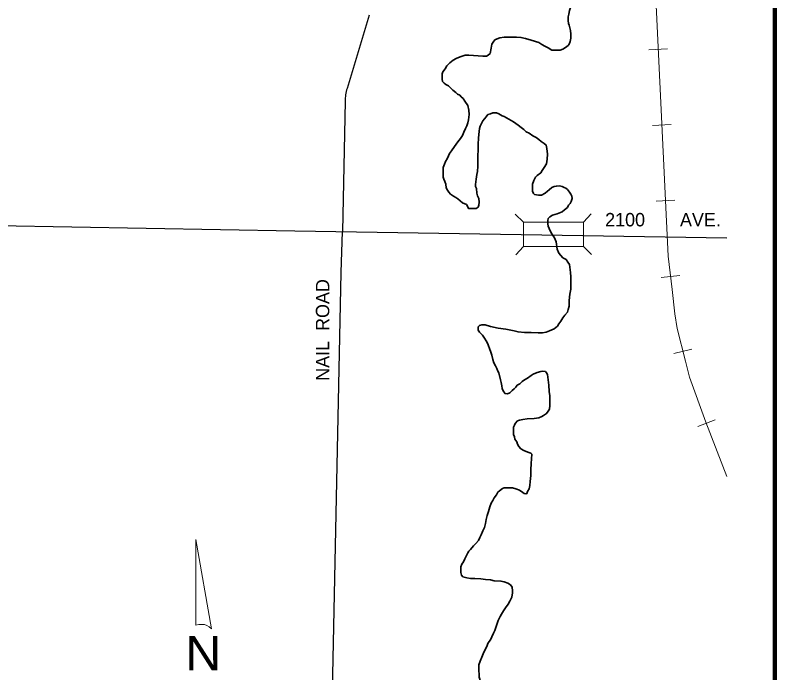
# Model space of a CAD drawing. Extents: x 149.11 to 153.06, y 38.56 to 42.5.
# Drawn here: x 152.244 to 152.994, y 39.926 to 40.576 of the extents above; entities that cross this region are included whole.
import ezdxf
from ezdxf.enums import TextEntityAlignment as Align

# ---------------------------------------------------------------- set-up
doc = ezdxf.new("R2010")
doc.units = 0
doc.header["$LTSCALE"] = 0.006
doc.linetypes.add('MEDIUM_DASHED', pattern=[4.5, 3, -1.5])
for name, color, linetype, lineweight in [('14', 7, 'Continuous', 25), ('15', 7, 'MEDIUM_DASHED', 13), ('17', 7, 'Continuous', 13), ('21', 7, 'Continuous', 25), ('25', 7, 'Continuous', 35), ('48', 7, 'Continuous', 106), ('51', 7, 'Continuous', 13)]:
    doc.layers.add(name, color=color, linetype=linetype, lineweight=lineweight)
doc.layers.add('49', color=7, linetype='Continuous')

msp = doc.modelspace()

# ---------------------------------------------------------------- linework, layer by layer
at = {"layer": '14'}
for p, q in [((152.593561, 40.576326), (152.57178, 40.503977)), ((152.569697, 40.491288), (152.567235, 40.362689)), ((151.628977, 40.379356), (152.520076, 40.363258)), ((152.520076, 40.363258), (152.94678, 40.356439)), ((152.565909, 40.322159), (152.567235, 40.362689)), ((152.546591, 39.385606), (152.565909, 40.322159))]:
    msp.add_line(p, q, dxfattribs=at)
msp.add_arc((152.617076, 40.490327), 0.047349, 163.22726, 178.8589, dxfattribs=at)
at = {"layer": '15'}
msp.add_line((152.574053, 40.705303), (152.570455, 40.523864), dxfattribs=at)
at = {"layer": '17'}
for p, q in [((152.888258, 40.543182), (152.869886, 40.542235)), ((152.891856, 40.468182), (152.873485, 40.467235)), ((152.895455, 40.393371), (152.877083, 40.392424)), ((152.900379, 40.319129), (152.882008, 40.317045)), ((152.912311, 40.246402), (152.894508, 40.242045)), ((152.935227, 40.176326), (152.918182, 40.169697))]:
    msp.add_line(p, q, dxfattribs=at)
for points in [[(152.869886, 40.659091), (152.873485, 40.641667), (152.875568, 40.613826), (152.888826, 40.338068), (152.892614, 40.305303)], [(152.875568, 40.613826), (152.888826, 40.338068), (152.892614, 40.305303), (152.895455, 40.281061), (152.897727, 40.266667), (152.905871, 40.23428), (152.910038, 40.218561), (152.926136, 40.174242), (152.94678, 40.120455)], [(152.892614, 40.305303), (152.895455, 40.281061), (152.897727, 40.266667)], [(152.897727, 40.266667), (152.905871, 40.23428), (152.910038, 40.218561), (152.926136, 40.174242), (152.94678, 40.120455)]]:
    msp.add_lwpolyline(points, dxfattribs=at)
at = {"layer": '21'}
for p, q in [((152.746023, 40.37178), (152.737879, 40.379545)), ((152.812879, 40.379924), (152.805114, 40.37178)), ((152.746023, 40.347727), (152.738258, 40.339583)), ((152.813258, 40.339962), (152.805114, 40.347727))]:
    msp.add_line(p, q, dxfattribs=at)
at = {"layer": '21', "lineweight": 13}
msp.add_lwpolyline([(152.746023, 40.347727), (152.805114, 40.347727), (152.805114, 40.37178), (152.746023, 40.37178)], close=True, dxfattribs=at)
at = {"layer": '25'}
for points in [[(152.79053, 40.567992), (152.790152, 40.571212), (152.790152, 40.574621), (152.79072, 40.577462), (152.791477, 40.581061), (152.792803, 40.585038), (152.793939, 40.588826), (152.794886, 40.593561), (152.794508, 40.596402)], [(152.760985, 40.549242), (152.764205, 40.547348), (152.766856, 40.545644), (152.770455, 40.544129), (152.773864, 40.541667), (152.776515, 40.541667), (152.782008, 40.541667), (152.784848, 40.542614), (152.787311, 40.544318), (152.790152, 40.546402), (152.791098, 40.547538), (152.792045, 40.550379), (152.792614, 40.553598), (152.792803, 40.557576), (152.792235, 40.561174), (152.790909, 40.566477), (152.79053, 40.567992)], [(152.712879, 40.538636), (152.714015, 40.54375), (152.714583, 40.547538), (152.716098, 40.549811), (152.717803, 40.551894), (152.719886, 40.552841), (152.722538, 40.553977), (152.726894, 40.554545), (152.733144, 40.554735)], [(152.733144, 40.554735), (152.739015, 40.554735), (152.743371, 40.554356), (152.747917, 40.553409), (152.753598, 40.551705), (152.760985, 40.549242)], [(152.691856, 40.536932), (152.705871, 40.535795), (152.70928, 40.535985), (152.711174, 40.536932), (152.712879, 40.538636)], [(152.66572, 40.518371), (152.666288, 40.520265), (152.668561, 40.523295), (152.670265, 40.526326), (152.673106, 40.529167), (152.676515, 40.532008), (152.679545, 40.533523), (152.683523, 40.535227), (152.688258, 40.536742), (152.691856, 40.536932)], [(152.688068, 40.491288), (152.686364, 40.494129), (152.68447, 40.495644), (152.682955, 40.497159), (152.680682, 40.498295), (152.678977, 40.5), (152.676136, 40.502083), (152.674053, 40.504356), (152.67197, 40.506439), (152.669129, 40.507765), (152.667614, 40.50928), (152.666098, 40.510795), (152.66572, 40.513258), (152.66572, 40.518371)], [(152.688636, 40.464394), (152.690152, 40.466856), (152.691098, 40.470076), (152.691667, 40.472917), (152.692424, 40.47822), (152.692045, 40.482386), (152.691098, 40.487121), (152.688068, 40.491288)], [(152.743561, 40.465341), (152.74053, 40.467614), (152.736174, 40.470833), (152.733712, 40.472348), (152.731629, 40.473674), (152.729167, 40.474811), (152.726894, 40.476136), (152.725, 40.476894), (152.721591, 40.478788), (152.719129, 40.479924), (152.71553, 40.479924), (152.713258, 40.478977), (152.710606, 40.47803)], [(152.710606, 40.47803), (152.709091, 40.475947), (152.707386, 40.474053), (152.705682, 40.47197), (152.704356, 40.469318), (152.70322, 40.466667), (152.702652, 40.464205), (152.702083, 40.461364), (152.701515, 40.455114)], [(152.67197, 40.437311), (152.672917, 40.439773), (152.675, 40.442424), (152.677652, 40.446402), (152.681061, 40.451136), (152.683712, 40.454356), (152.685795, 40.457386), (152.687121, 40.460795), (152.688636, 40.464394)], [(152.768939, 40.444697), (152.768182, 40.447917), (152.766477, 40.449621), (152.763447, 40.451515), (152.761174, 40.453598), (152.758333, 40.455303), (152.755303, 40.457008), (152.751515, 40.459659), (152.748674, 40.461174), (152.746212, 40.463258), (152.743561, 40.465341)], [(152.701515, 40.455114), (152.701326, 40.448674), (152.700947, 40.432008)], [(152.75947, 40.417803), (152.763068, 40.420644), (152.764394, 40.422917), (152.766288, 40.425758), (152.768561, 40.429356), (152.769318, 40.433902), (152.769508, 40.438826), (152.768939, 40.444697)], [(152.669129, 40.40928), (152.668182, 40.412121), (152.667424, 40.414205), (152.666667, 40.416098), (152.666477, 40.419129), (152.666477, 40.422917), (152.666667, 40.425758), (152.667803, 40.429167), (152.668939, 40.431818), (152.670644, 40.43428), (152.67197, 40.437311)], [(152.700947, 40.432008), (152.700758, 40.427273), (152.700379, 40.42178), (152.7, 40.41875), (152.699242, 40.414205), (152.698674, 40.408902)], [(152.756629, 40.399432), (152.755682, 40.400189), (152.754924, 40.402273), (152.754924, 40.40947), (152.756061, 40.413068), (152.757955, 40.416288), (152.75947, 40.417803)], [(152.685606, 40.390909), (152.683523, 40.392803), (152.681061, 40.394697), (152.678977, 40.396023), (152.676894, 40.397348), (152.673864, 40.399621), (152.672348, 40.401326), (152.671023, 40.403409), (152.669697, 40.405871), (152.669129, 40.40928)], [(152.698674, 40.408902), (152.698674, 40.407008), (152.699432, 40.404924), (152.7, 40.400568), (152.700568, 40.397727), (152.701705, 40.395076), (152.702083, 40.391667), (152.701705, 40.388447), (152.701326, 40.386742), (152.699053, 40.385417), (152.695644, 40.385227), (152.691667, 40.385227), (152.69053, 40.3875), (152.689583, 40.389205), (152.685606, 40.390909)], [(152.792045, 40.390341), (152.792992, 40.392235), (152.793939, 40.395076), (152.793561, 40.397538), (152.792803, 40.399621), (152.791477, 40.401326), (152.789394, 40.404167), (152.787879, 40.405303), (152.786174, 40.406061), (152.78428, 40.407008), (152.781629, 40.407576), (152.778409, 40.407386), (152.776326, 40.407008), (152.774053, 40.406061), (152.771402, 40.403788), (152.769508, 40.402273), (152.767235, 40.400379), (152.763636, 40.398485)], [(152.763636, 40.398485), (152.760795, 40.398485), (152.758902, 40.398674), (152.756818, 40.399242), (152.756629, 40.399432)], [(152.771212, 40.36553), (152.770455, 40.367803), (152.770076, 40.370265), (152.769886, 40.373295), (152.770455, 40.375379), (152.77197, 40.377083), (152.774621, 40.378598), (152.779356, 40.379924), (152.784091, 40.382008), (152.786553, 40.383902), (152.789394, 40.386364), (152.79053, 40.388447), (152.792045, 40.390341)], [(152.784848, 40.336553), (152.780871, 40.341098), (152.779167, 40.345076), (152.77822, 40.352273), (152.776515, 40.356439), (152.773295, 40.361174), (152.771212, 40.36553)], [(152.792614, 40.317614), (152.792235, 40.322159), (152.791856, 40.327273), (152.791288, 40.329924), (152.789583, 40.332386), (152.788068, 40.334848), (152.784848, 40.336553)], [(152.790909, 40.294508), (152.791667, 40.300568), (152.792614, 40.305682), (152.792614, 40.317614)], [(152.776136, 40.266288), (152.779545, 40.269129), (152.780871, 40.271212), (152.782765, 40.273864), (152.784848, 40.277273), (152.786932, 40.279735), (152.789394, 40.282765), (152.790152, 40.285606), (152.790909, 40.288826), (152.790909, 40.294508)], [(152.702652, 40.263068), (152.701326, 40.264962), (152.701136, 40.266667), (152.701326, 40.268182), (152.702652, 40.269508), (152.704735, 40.270455), (152.707955, 40.270265), (152.713447, 40.268561), (152.720833, 40.267045), (152.728409, 40.266098), (152.736742, 40.264394)], [(152.712311, 40.24697), (152.711364, 40.249621), (152.710606, 40.251515), (152.709091, 40.254545), (152.707386, 40.257197), (152.705303, 40.260038), (152.702652, 40.263068)], [(152.736742, 40.264394), (152.74053, 40.263258), (152.74678, 40.262879), (152.753409, 40.262689), (152.760417, 40.2625), (152.764583, 40.262311), (152.768371, 40.263068), (152.771591, 40.264394), (152.776136, 40.266288)], [(152.721591, 40.222917), (152.720644, 40.224432), (152.719508, 40.227083), (152.718371, 40.229924), (152.716667, 40.232765), (152.71553, 40.235985), (152.714773, 40.240341), (152.713826, 40.243182), (152.712311, 40.24697)], [(152.769697, 40.221212), (152.76875, 40.222917), (152.767614, 40.224053), (152.765152, 40.224432), (152.763068, 40.224242), (152.75947, 40.223295), (152.755492, 40.221591), (152.753409, 40.220265), (152.749811, 40.217614), (152.74697, 40.215909), (152.744508, 40.214205), (152.742235, 40.212121), (152.739773, 40.210795)], [(152.739773, 40.210795), (152.738258, 40.208712), (152.736742, 40.207008), (152.734848, 40.205303), (152.732386, 40.20322), (152.730303, 40.202083), (152.727841, 40.202462), (152.726326, 40.204545), (152.724811, 40.207386), (152.724432, 40.210038), (152.723864, 40.213258), (152.723106, 40.215909), (152.721591, 40.222917)], [(152.771212, 40.204356), (152.770833, 40.210795), (152.769697, 40.221212)], [(152.76572, 40.180682), (152.76875, 40.182576), (152.770265, 40.184848), (152.77178, 40.187121), (152.77197, 40.19053), (152.77197, 40.2), (152.771212, 40.204356)], [(152.740152, 40.175379), (152.741856, 40.176136), (152.745265, 40.176705), (152.749621, 40.177273), (152.756439, 40.177841), (152.760985, 40.178409), (152.764015, 40.179735), (152.76572, 40.180682)], [(152.737311, 40.157386), (152.736932, 40.159659), (152.736174, 40.161932), (152.735985, 40.165152), (152.736174, 40.169129), (152.736932, 40.171212), (152.737879, 40.172727), (152.740152, 40.175379)], [(152.754167, 40.142424), (152.75303, 40.143371), (152.751326, 40.144129), (152.748674, 40.145076), (152.746402, 40.146023), (152.743371, 40.147917), (152.741288, 40.15), (152.740152, 40.152273), (152.739205, 40.154545), (152.737311, 40.157386)], [(152.75303, 40.121402), (152.75322, 40.126894), (152.753598, 40.133144), (152.754167, 40.142424)], [(152.745265, 40.104735), (152.746591, 40.103788), (152.748106, 40.103409), (152.749242, 40.103788), (152.75, 40.105492), (152.751515, 40.108333), (152.752083, 40.111553), (152.752462, 40.115341), (152.75303, 40.121402)], [(152.712689, 40.090341), (152.714015, 40.093939), (152.71572, 40.096591), (152.717045, 40.099432), (152.719129, 40.102462), (152.720644, 40.104924), (152.722159, 40.10625), (152.725189, 40.108523), (152.726705, 40.109091), (152.735227, 40.109091), (152.738258, 40.108333), (152.742045, 40.106818), (152.745265, 40.104735)], [(152.704167, 40.062689), (152.705871, 40.066856), (152.707386, 40.070076), (152.708333, 40.074053), (152.709091, 40.077841), (152.710038, 40.081818), (152.711364, 40.085795), (152.712689, 40.090341)], [(152.693561, 40.048295), (152.696591, 40.051894), (152.698864, 40.054167), (152.701515, 40.057197), (152.702841, 40.060038), (152.704167, 40.062689)], [(152.684091, 40.031061), (152.685038, 40.033712), (152.686742, 40.035985), (152.687879, 40.039205), (152.689394, 40.041667), (152.691098, 40.045076), (152.692045, 40.04678), (152.693561, 40.048295)], [(152.716856, 40.017424), (152.713447, 40.018371), (152.708523, 40.01875), (152.703788, 40.019318), (152.697727, 40.019508), (152.693561, 40.019697), (152.689962, 40.020455), (152.686174, 40.021212), (152.684659, 40.022917), (152.684091, 40.025568), (152.684091, 40.031061)], [(152.73447, 40.001136), (152.735038, 40.005492), (152.735038, 40.007576), (152.734848, 40.010985), (152.732955, 40.013258), (152.730492, 40.014962), (152.726894, 40.016477), (152.723674, 40.017045), (152.716856, 40.017424)], [(152.721023, 39.97803), (152.722917, 39.982008), (152.724242, 39.98428), (152.726136, 39.987689), (152.72803, 39.99072), (152.730682, 39.994129), (152.732576, 39.997348), (152.73447, 40.001136)], [(152.711174, 39.956061), (152.713258, 39.959091), (152.714583, 39.962121), (152.716477, 39.96572), (152.717614, 39.968182), (152.718939, 39.972159), (152.721023, 39.97803)], [(152.701705, 39.93125), (152.701894, 39.93447), (152.70322, 39.938068), (152.704924, 39.942045), (152.706818, 39.94678), (152.70928, 39.951705), (152.711174, 39.956061)], [(152.707197, 39.903788), (152.70625, 39.906061), (152.705492, 39.908333), (152.704167, 39.910606), (152.703977, 39.913447), (152.703409, 39.917803), (152.702083, 39.92197), (152.701705, 39.93125)]]:
    msp.add_lwpolyline(points, dxfattribs=at)
at = {"layer": '48'}
msp.add_lwpolyline([(149.111553, 38.620455), (149.111553, 42.50303), (152.994129, 42.50303), (152.994129, 38.620455)], close=True, dxfattribs=at)
at = {"layer": '51'}
msp.add_lwpolyline([(152.422348, 39.973674), (152.422348, 40.058144), (152.437879, 39.969886), (152.435606, 39.97178), (152.433144, 39.973106), (152.430871, 39.974053), (152.42822, 39.974242), (152.425379, 39.974242)], close=True, dxfattribs=at)

# ---------------------------------------------------------------- texts
at = {"layer": '49'}
msp.add_text('2100       AVE.', height=0.01326, dxfattribs=at).set_placement((152.883712, 40.367614), align=Align.CENTER)
msp.add_text('NAIL  ROAD', height=0.01326, rotation=90, dxfattribs=at).set_placement((152.554167, 40.265246), align=Align.CENTER)
at = {"layer": '51', "width": 1.1}
msp.add_text('N', height=0.03375, dxfattribs=at).set_placement((152.429735, 39.928977), align=Align.CENTER)

doc.saveas('drawing.dxf')
